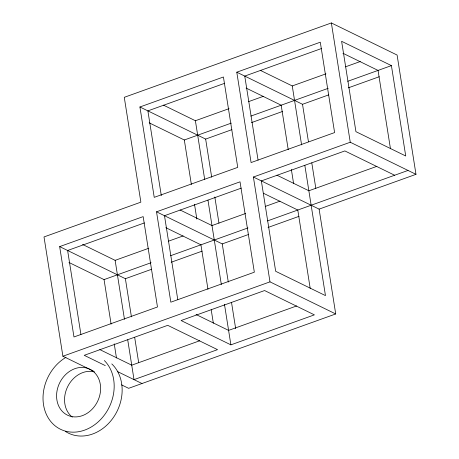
<?xml version="1.0" encoding="UTF-8"?>
<svg xmlns="http://www.w3.org/2000/svg" width="459" height="459" viewBox="0 0 459 459"><rect width="100%" height="100%" fill="white"/><g stroke="black" fill="none" stroke-linecap="round" stroke-linejoin="round"><path stroke-width="0.69" d="M319.114 209.126L335.718 313.956L269.99 281.855L253.391 177.025L319.114 209.126L415.986 174.334L397.092 55.046L331.364 22.95L124.269 97.325L140.873 202.155L44.007 236.942L62.9 356.23L93.831 371.337M139.92 106.987L223.424 76.997L237.739 167.369L154.23 197.353L139.92 106.987L205.649 139.083L231.91 129.65M236.787 72.195L320.29 42.205L334.605 132.576L251.096 162.566L236.787 72.195L302.515 104.296L328.776 94.864M224.658 83.303L147.884 110.877L161.304 195.597M321.524 48.516L244.75 76.085L258.061 160.105M163.473 105.145L195.391 120.734L229.064 108.64M248.589 101.628L263.409 96.304M260.339 70.359L292.257 85.942L325.93 73.853M345.455 66.836L360.275 61.517M149.209 122.846L184.317 139.989L231.353 123.098M250.884 116.087L328.219 88.312M347.75 81.295L391.412 65.614L405.727 155.985L355.932 131.67L341.616 41.299L391.412 65.614M251.44 122.633L282.417 111.508M348.306 87.847L379.283 76.722M59.659 246.603L143.162 216.614L157.477 306.985L73.968 336.975L59.659 246.603L125.382 278.699L151.648 269.267M156.525 211.817L240.028 181.827L254.343 272.198L170.834 302.183L156.525 211.817L222.248 243.913L248.514 234.48M253.391 177.025L350.257 142.238L415.986 174.334M144.396 222.925L67.622 250.494L80.927 334.508M241.262 188.133L164.488 215.707L177.794 299.721M82.568 244.452L115.129 260.351L148.796 248.256M168.327 241.245L183.141 235.92M245.663 213.469L211.995 225.564L180.071 209.975M265.193 206.458L280.007 201.134M376.873 166.347L308.861 190.772L276.938 175.189M68.948 262.462L104.055 279.606L151.091 262.714M170.616 255.703L247.958 227.928M267.482 220.917L408.017 170.444M171.178 262.255L202.155 251.13M268.045 227.463L299.021 216.338M62.9 356.23L269.99 281.855M199.745 340.75L131.733 365.18L99.81 349.592M296.612 305.964L228.599 330.394L196.039 314.495M230.888 344.852L314.392 314.863L264.596 290.547L181.093 320.537L230.888 344.852L224.457 304.271M335.718 313.956L128.629 388.325L121.537 384.866M342.942 53.267L378.05 70.416L390.466 148.785M246.076 88.053L281.183 105.203L288.229 149.68M394.654 175.246L344.864 150.931L261.355 180.915L275.67 271.286L325.465 295.602L304.833 165.355M263.317 193.199L297.788 210.033L310.204 288.401M165.814 227.675L200.922 244.819L207.967 289.296M105.295 365.611L84.227 355.323L167.73 325.333L217.526 349.649L134.022 379.639L127.705 339.763M117.424 371.532L141.986 383.529M331.364 22.95L350.257 142.238M302.515 104.296L308.442 141.711M311.793 162.893L315.821 188.31M292.257 85.942L301.592 144.883M291.362 169.451L293.599 183.571M205.649 139.083L211.685 177.208M214.818 196.974L218.954 223.097M222.248 243.913L228.289 282.038M231.531 302.51L235.668 328.633M195.391 120.734L204.725 179.67M207.967 200.147L221.33 284.5M184.317 139.989L191.363 184.466M194.496 204.238L196.842 219.063M211.209 309.773L213.337 323.188M125.382 278.699L131.423 316.825M134.665 337.302L138.693 362.713M115.129 260.351L124.464 319.286M104.055 279.606L111.101 324.088M114.234 343.854L116.471 357.974M89.057 368.864A25.549 21.103 -64 0 1 90.291 410.943A25.549 21.103 -64 0 1 56.595 396.932A25.549 21.103 -64 0 1 88.65 368.692M104.348 360.533A41.276 34.086 -64 0 1 99.546 420.605A41.276 34.086 -64 0 1 47.311 416.284A41.276 34.086 -64 0 1 65.935 357.354M111.795 363.918A41.276 34.086 -64 0 1 113.448 417.438A41.276 34.086 -64 0 1 65.276 431.334M72.304 417.122A25.549 21.103 -64 0 1 67.634 386.742A25.549 21.103 -64 0 1 94.514 371.893"/></g></svg>
